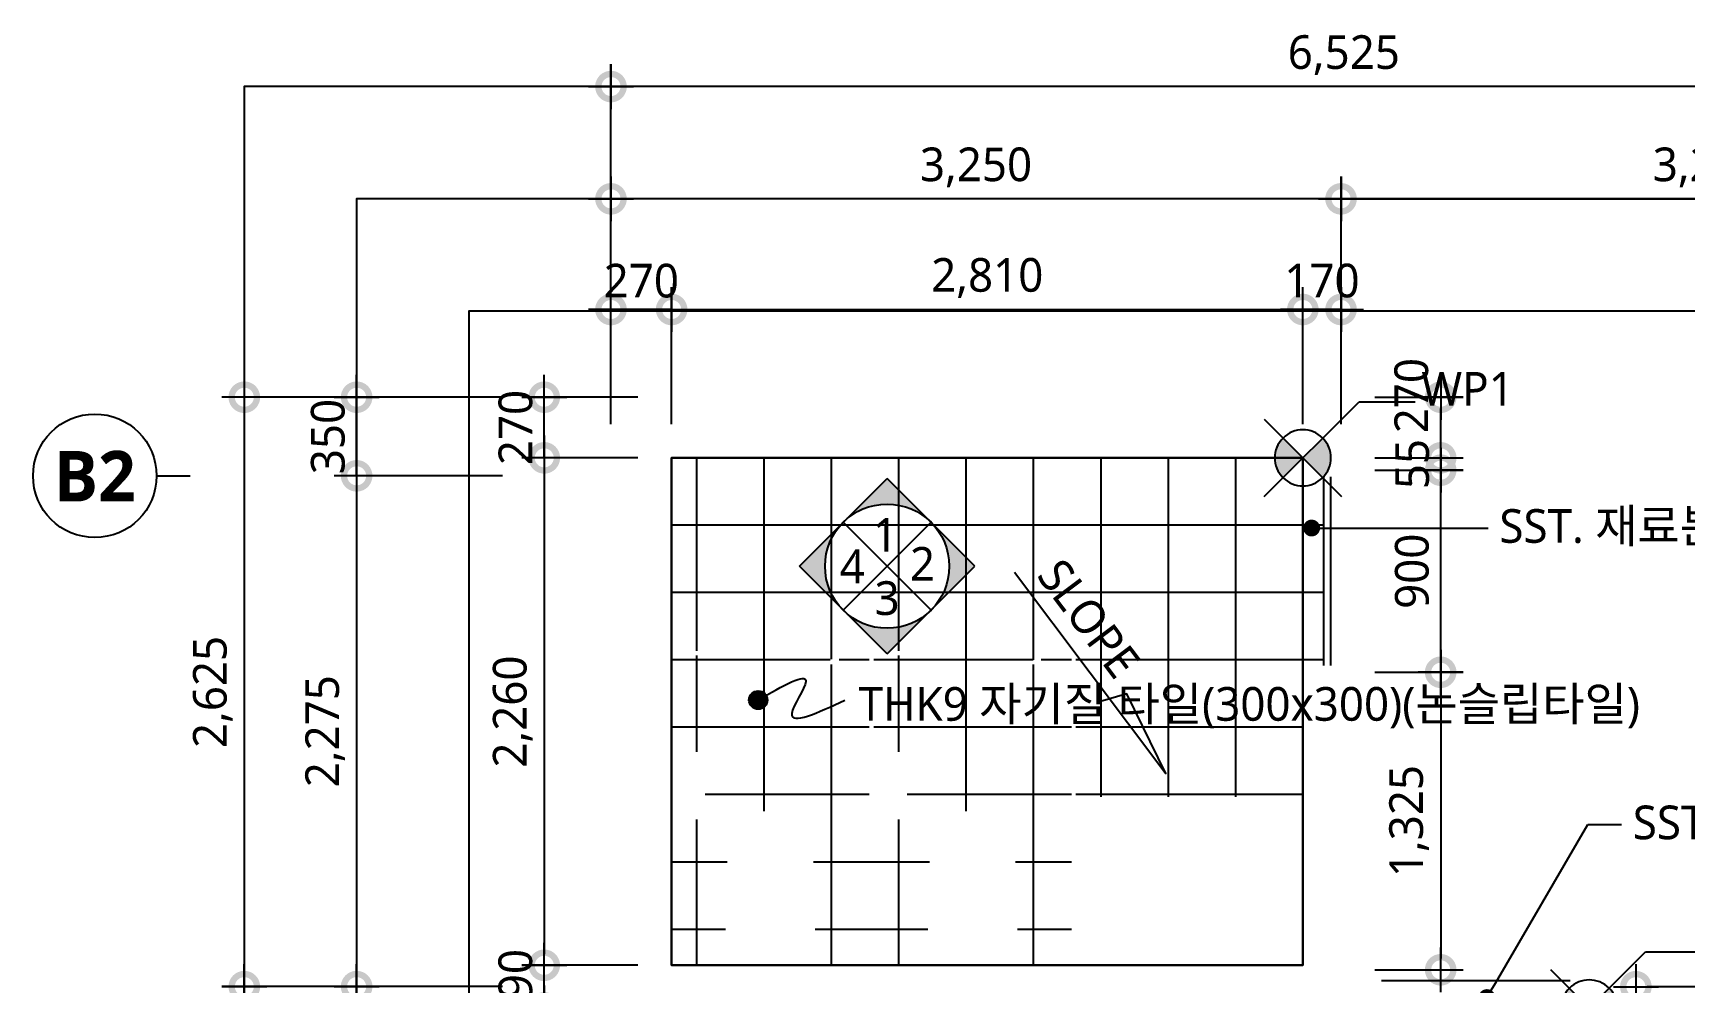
# Model space of a CAD drawing. Header units: millimetres. Extents: x 2213 to 82676, y 1050 to 28650.
# Drawn here: x 46165 to 53519, y 23057 to 27288 of the extents above; entities that cross this region are included whole.
import ezdxf
from ezdxf import colors
from ezdxf.entities.mleader import LeaderData, LeaderLine
from ezdxf.enums import TextEntityAlignment as Align
from ezdxf.math import Vec2, Vec3

# ---------------------------------------------------------------- set-up
doc = ezdxf.new("R2010")
doc.units = ezdxf.units.MM
doc.header["$LTSCALE"] = 200
doc.header["$PDMODE"] = 3
doc.layers.get('Defpoints').update_dxf_attribs({"color": 137})
doc.layers.add('02Waste', color=171, linetype='Continuous', plot=False)
for name, color, linetype in [('5', 5, 'Continuous'), ('DIM', 7, 'Continuous'), ('HAT-BRICK', 8, 'Continuous'), ('HAT-Floor Tile', 8, 'Continuous'), ('SYM', 6, 'Continuous'), ('SYM-BUB', 3, 'Continuous'), ('SYM-LEAD', 6, 'Continuous'), ('SYM-LEVEL', 7, 'Continuous'), ('TEXT', 3, 'Continuous')]:
    doc.layers.add(name, color=color, linetype=linetype)
doc.styles.get("Standard").update_dxf_attribs({"font": 'malgun.ttf'})
doc.styles.add('맑은고딕', font='malgun.ttf')
doc.styles.add('맑은고딕B', font='malgunbd.ttf')
doc.styles.add('스타일1', font='malgun.ttf')
doc.linetypes.add('WIREMESH2', pattern='A,5,-0.25,["X",Standard,S=1,R=0,X=-0.32,Y=-0.5],-0.25', length=5.5)
doc.dimstyles.new('CJA-50', dxfattribs={"dimscale": 50, "dimtxt": 3, "dimasz": 1, "dimexe": 2, "dimexo": 3, "dimgap": 1, "dimtad": 1, "dimdec": 0, "dimzin": 1, "dimdsep": 46, "dimlunit": 6, "dimtxsty": '스타일1', "dimblk": 'GAUN-DOT', "dimcen": -2, "dimdle": 2, "dimclrd": 256, "dimclre": 256, "dimclrt": 3, "dimadec": 0, "dimazin": 0, "dimtfac": 1, "dimtdec": 0, "dimtix": 1, "dimtmove": 2, "dimatfit": 3, "dimldrblk": 'DOTSMALL', "dimfxl": 1, "dimtolj": 1, "dimtzin": 1, "dimarcsym": 0})

# ---------------------------------------------------------------- blocks, each defined once
blk = doc.blocks.new('GAUN-DOT')
at = {"linetype": 'ByBlock'}
for p, q in [((0, -2), (0, 2)), ((2, 0), (-2, 0))]:
    blk.add_line(p, q, dxfattribs=at)
at = {"const_width": 2.25}
blk.add_lwpolyline([(0, 0.28125, 1), (0, -0.28125, 1)], format="xyb", close=True, dxfattribs=at)
blk = doc.blocks.new('*D16')
at = {"layer": 'Defpoints', "color": 0, "transparency": 16777216}
for p in [(48738, 26549.1), (48738, 25620.7), (51988, 25620.7)]:
    blk.add_point(p, dxfattribs=at)
at = {"layer": 'DIM', "lineweight": -2, "transparency": 16777216}
for p, q in [((48738, 25770.7), (48738, 26649.1)), ((51988, 25770.7), (51988, 26649.1)), ((51938, 26549.1), (48788, 26549.1))]:
    blk.add_line(p, q, dxfattribs=at)
at = {"layer": 'DIM', "lineweight": -2, "transparency": 16777216, "xscale": 50, "yscale": 50, "zscale": 50, "rotation": 180}
blk.add_blockref('GAUN-DOT', (48738, 26549.1), dxfattribs=at)
at = {"layer": 'DIM', "lineweight": -2, "transparency": 16777216, "xscale": 50, "yscale": 50, "zscale": 50}
blk.add_blockref('GAUN-DOT', (51988, 26549.1), dxfattribs=at)
at = {"layer": 'DIM', "color": 3, "transparency": 16777216, "insert": (50363, 26689.2), "char_height": 150, "attachment_point": 5, "style": '맑은고딕'}
blk.add_mtext('\\A1;3,250', dxfattribs=at)
blk = doc.blocks.new('_DotSmall')
at = {"layer": 'DIM'}
h = blk.add_hatch(color=256, dxfattribs=at)
edge = h.paths.add_edge_path()
edge.add_arc((0, 0), 0.2, 0, 360)
at = {"layer": 'DIM', "linetype": 'ByBlock'}
blk.add_circle((0, 0), 0.2, dxfattribs=at)
blk = doc.blocks.new('*D17')
at = {"layer": 'Defpoints', "color": 0, "transparency": 16777216}
for p in [(55263, 26549.1), (51988, 25620.7), (55263, 25620.7)]:
    blk.add_point(p, dxfattribs=at)
at = {"layer": 'DIM', "lineweight": -2, "transparency": 16777216}
for p, q in [((51988, 25770.7), (51988, 26649.1)), ((55263, 25770.7), (55263, 26649.1)), ((52038, 26549.1), (55213, 26549.1))]:
    blk.add_line(p, q, dxfattribs=at)
at = {"layer": 'DIM', "lineweight": -2, "transparency": 16777216, "xscale": 50, "yscale": 50, "zscale": 50, "rotation": 180}
blk.add_blockref('GAUN-DOT', (51988, 26549.1), dxfattribs=at)
at = {"layer": 'DIM', "lineweight": -2, "transparency": 16777216, "xscale": 50, "yscale": 50, "zscale": 50}
blk.add_blockref('GAUN-DOT', (55263, 26549.1), dxfattribs=at)
at = {"layer": 'DIM', "color": 3, "transparency": 16777216, "insert": (53625.5, 26689.2), "char_height": 150, "attachment_point": 5, "style": '맑은고딕'}
blk.add_mtext('\\A1;3,275', dxfattribs=at)
blk = doc.blocks.new('*D18')
at = {"layer": 'Defpoints', "color": 0, "transparency": 16777216}
for p in [(48405.7, 25665.6), (47105.7, 23040.6), (48405.7, 23040.6)]:
    blk.add_point(p, dxfattribs=at)
at = {"layer": 'DIM', "lineweight": -2, "transparency": 16777216}
for p, q in [((48255.7, 25665.6), (47005.7, 25665.6)), ((47105.7, 25615.6), (47105.7, 23090.6)), ((48255.7, 23040.6), (47005.7, 23040.6))]:
    blk.add_line(p, q, dxfattribs=at)
at = {"layer": 'DIM', "lineweight": -2, "transparency": 16777216, "xscale": 50, "yscale": 50, "zscale": 50}
for p, rotation in [((47105.7, 25665.6), 90), ((47105.7, 23040.6), 270)]:
    blk.add_blockref('GAUN-DOT', p, dxfattribs=dict(at, rotation=rotation))
at = {"layer": 'DIM', "color": 3, "transparency": 16777216, "insert": (46965.7, 24353.1), "char_height": 150, "attachment_point": 5, "rotation": 90, "style": '맑은고딕'}
blk.add_mtext('\\A1;2,625', dxfattribs=at)
blk = doc.blocks.new('*D19')
at = {"layer": 'Defpoints', "color": 0, "transparency": 16777216}
for p in [(48405.7, 25315.6), (47605.7, 23040.6), (48405.7, 23040.6)]:
    blk.add_point(p, dxfattribs=at)
at = {"layer": 'DIM', "lineweight": -2, "transparency": 16777216}
for p, q in [((48255.7, 25315.6), (47505.7, 25315.6)), ((47605.7, 25265.6), (47605.7, 23090.6)), ((48255.7, 23040.6), (47505.7, 23040.6))]:
    blk.add_line(p, q, dxfattribs=at)
at = {"layer": 'DIM', "lineweight": -2, "transparency": 16777216, "xscale": 50, "yscale": 50, "zscale": 50}
for p, rotation in [((47605.7, 25315.6), 90), ((47605.7, 23040.6), 270)]:
    blk.add_blockref('GAUN-DOT', p, dxfattribs=dict(at, rotation=rotation))
at = {"layer": 'DIM', "color": 3, "transparency": 16777216, "insert": (47465.7, 24178.1), "char_height": 150, "attachment_point": 5, "rotation": 90, "style": '맑은고딕'}
blk.add_mtext('\\A1;2,275', dxfattribs=at)
blk = doc.blocks.new('NEW_BUB')
at = {"layer": 'SYM-BUB', "color": 6}
blk.add_line((0, 3), (0, 0), dxfattribs=at)
blk.add_circle((0, 8.5), 5.5, dxfattribs=at)
at = {"layer": 'SYM-BUB', "color": 3, "style": '맑은고딕B'}
blk.add_attdef('X', text='', height=4.5, dxfattribs=at).set_placement((0, 8.5), align=Align.MIDDLE)
blk = doc.blocks.new('*D20')
at = {"layer": 'Defpoints', "color": 0, "transparency": 16777216}
for p in [(47605.7, 25665.6), (48405.7, 25665.6), (48405.7, 25315.6)]:
    blk.add_point(p, dxfattribs=at)
at = {"layer": 'DIM', "lineweight": -2, "transparency": 16777216}
for p, q in [((47605.7, 25715.6), (47605.7, 25765.6)), ((48255.7, 25665.6), (47505.7, 25665.6)), ((47605.7, 25315.6), (47605.7, 25665.6)), ((48255.7, 25315.6), (47505.7, 25315.6)), ((47605.7, 25265.6), (47605.7, 25215.6))]:
    blk.add_line(p, q, dxfattribs=at)
at = {"layer": 'DIM', "lineweight": -2, "transparency": 16777216, "xscale": 50, "yscale": 50, "zscale": 50}
for p, rotation in [((47605.7, 25665.6), 270), ((47605.7, 25315.6), 90)]:
    blk.add_blockref('GAUN-DOT', p, dxfattribs=dict(at, rotation=rotation))
at = {"layer": 'DIM', "color": 3, "transparency": 16777216, "insert": (47478.2, 25490.6), "char_height": 150, "attachment_point": 5, "rotation": 90, "style": '맑은고딕'}
blk.add_mtext('\\A1;350', dxfattribs=at)
blk = doc.blocks.new('*D23')
at = {"layer": 'Defpoints', "color": 0, "transparency": 16777216}
for p in [(51818, 26056.3), (49008, 25395.6), (51818, 25395.6)]:
    blk.add_point(p, dxfattribs=at)
at = {"layer": 'DIM', "lineweight": -2, "transparency": 16777216}
for p, q in [((49008, 25545.6), (49008, 26156.3)), ((51818, 25545.6), (51818, 26156.3)), ((49058, 26056.3), (51768, 26056.3))]:
    blk.add_line(p, q, dxfattribs=at)
at = {"layer": 'DIM', "lineweight": -2, "transparency": 16777216, "xscale": 50, "yscale": 50, "zscale": 50, "rotation": 180}
blk.add_blockref('GAUN-DOT', (49008, 26056.3), dxfattribs=at)
at = {"layer": 'DIM', "lineweight": -2, "transparency": 16777216, "xscale": 50, "yscale": 50, "zscale": 50}
blk.add_blockref('GAUN-DOT', (51818, 26056.3), dxfattribs=at)
at = {"layer": 'DIM', "color": 3, "transparency": 16777216, "insert": (50413, 26196.8), "char_height": 150, "attachment_point": 5, "style": '맑은고딕'}
blk.add_mtext('\\A1;2,810', dxfattribs=at)
blk = doc.blocks.new('*D24')
at = {"layer": 'Defpoints', "color": 0, "transparency": 16777216}
for p in [(49008, 25395.6), (48440.9, 23135.6), (49008, 23135.6)]:
    blk.add_point(p, dxfattribs=at)
at = {"layer": 'DIM', "lineweight": -2, "transparency": 16777216}
for p, q in [((48858, 25395.6), (48340.9, 25395.6)), ((48440.9, 25345.6), (48440.9, 23185.6)), ((48858, 23135.6), (48340.9, 23135.6))]:
    blk.add_line(p, q, dxfattribs=at)
at = {"layer": 'DIM', "lineweight": -2, "transparency": 16777216, "xscale": 50, "yscale": 50, "zscale": 50}
for p, rotation in [((48440.9, 25395.6), 90), ((48440.9, 23135.6), 270)]:
    blk.add_blockref('GAUN-DOT', p, dxfattribs=dict(at, rotation=rotation))
at = {"layer": 'DIM', "color": 3, "transparency": 16777216, "insert": (48300.8, 24265.6), "char_height": 150, "attachment_point": 5, "rotation": 90, "style": '맑은고딕'}
blk.add_mtext('\\A1;2,260', dxfattribs=at)
blk = doc.blocks.new('*D25')
at = {"layer": 'Defpoints', "color": 0, "transparency": 16777216}
for p in [(51988, 25395.6), (51988, 25340.6), (52431.6, 25340.6)]:
    blk.add_point(p, dxfattribs=at)
at = {"layer": 'DIM', "lineweight": -2, "transparency": 16777216}
for p, q in [((52431.6, 25445.6), (52431.6, 25495.6)), ((52138, 25395.6), (52531.6, 25395.6)), ((52431.6, 25395.6), (52431.6, 25340.6)), ((52138, 25340.6), (52531.6, 25340.6)), ((52431.6, 25290.6), (52431.6, 25240.6))]:
    blk.add_line(p, q, dxfattribs=at)
at = {"layer": 'DIM', "lineweight": -2, "transparency": 16777216, "xscale": 50, "yscale": 50, "zscale": 50}
for p, rotation in [((52431.6, 25395.6), 270), ((52431.6, 25340.6), 90)]:
    blk.add_blockref('GAUN-DOT', p, dxfattribs=dict(at, rotation=rotation))
at = {"layer": 'DIM', "color": 3, "transparency": 16777216, "insert": (52305.3, 25368.1), "char_height": 150, "attachment_point": 5, "rotation": 90, "style": '맑은고딕'}
blk.add_mtext('\\A1;55', dxfattribs=at)
blk = doc.blocks.new('*D26')
at = {"layer": 'Defpoints', "color": 0, "transparency": 16777216}
for p in [(51988, 25340.6), (52431.6, 25340.6), (51988, 24440.6)]:
    blk.add_point(p, dxfattribs=at)
at = {"layer": 'DIM', "lineweight": -2, "transparency": 16777216}
for p, q in [((52138, 25340.6), (52531.6, 25340.6)), ((52431.6, 24490.6), (52431.6, 25290.6)), ((52138, 24440.6), (52531.6, 24440.6))]:
    blk.add_line(p, q, dxfattribs=at)
at = {"layer": 'DIM', "lineweight": -2, "transparency": 16777216, "xscale": 50, "yscale": 50, "zscale": 50}
for p, rotation in [((52431.6, 25340.6), 90), ((52431.6, 24440.6), 270)]:
    blk.add_blockref('GAUN-DOT', p, dxfattribs=dict(at, rotation=rotation))
at = {"layer": 'DIM', "color": 3, "transparency": 16777216, "insert": (52304.1, 24890.6), "char_height": 150, "attachment_point": 5, "rotation": 90, "style": '맑은고딕'}
blk.add_mtext('\\A1;900', dxfattribs=at)
blk = doc.blocks.new('*D27')
at = {"layer": 'Defpoints', "color": 0, "transparency": 16777216}
for p in [(51988, 24440.6), (51988, 23115.6), (52431.6, 23115.6)]:
    blk.add_point(p, dxfattribs=at)
at = {"layer": 'DIM', "lineweight": -2, "transparency": 16777216}
for p, q in [((52138, 24440.6), (52531.6, 24440.6)), ((52431.6, 24390.6), (52431.6, 23165.6)), ((52138, 23115.6), (52531.6, 23115.6))]:
    blk.add_line(p, q, dxfattribs=at)
at = {"layer": 'DIM', "lineweight": -2, "transparency": 16777216, "xscale": 50, "yscale": 50, "zscale": 50}
for p, rotation in [((52431.6, 24440.6), 90), ((52431.6, 23115.6), 270)]:
    blk.add_blockref('GAUN-DOT', p, dxfattribs=dict(at, rotation=rotation))
at = {"layer": 'DIM', "color": 3, "transparency": 16777216, "insert": (52291.1, 23778.1), "char_height": 150, "attachment_point": 5, "rotation": 90, "style": '맑은고딕'}
blk.add_mtext('\\A1;1,325', dxfattribs=at)
blk = doc.blocks.new('SLOPE21')
at = {"layer": 'SYM-LEVEL', "color": 6}
blk.add_lwpolyline([(-22.43, 0), (0, 0), (-7.75, 1.5), (-8.7, -1)], dxfattribs=at)
at = {"layer": 'SYM-LEVEL', "color": 3, "style": '스타일1'}
blk.add_attdef('SLOPE:1/100', text='', height=3, dxfattribs=at).set_placement((-9.25, 1.33), align=Align.RIGHT)
blk = doc.blocks.new('_DOT')
at = {"color": 0, "linetype": 'ByBlock'}
blk.add_line((-0.5, 0), (-1, 0), dxfattribs=at)
at = {"color": 0, "linetype": 'ByBlock', "const_width": 0.5}
blk.add_lwpolyline([(-0.25, 0, 1), (0.25, 0, 1)], format="xyb", close=True, dxfattribs=at)
blk = doc.blocks.new('지시선')
at = {"layer": 'SYM-LEAD'}
h = blk.add_hatch(color=6, dxfattribs=at)
edge = h.paths.add_edge_path()
edge.add_arc((0, 0), 24.6, 0, 360)
at = {"layer": 'SYM-LEAD', "color": 6}
blk.add_circle((0, 0), 24.6, dxfattribs=at)
blk.add_spline([(0, 0), (127.5, 49.3), (89.8, -35.9), (231.6, 0)], degree=3, dxfattribs=at)
blk = doc.blocks.new('*D28')
at = {"layer": 'Defpoints', "color": 0, "transparency": 16777216}
for p in [(48440.9, 25665.6), (49008, 25665.6), (49008, 25395.6)]:
    blk.add_point(p, dxfattribs=at)
at = {"layer": 'DIM', "lineweight": -2, "transparency": 16777216}
for p, q in [((48440.9, 25715.6), (48440.9, 25765.6)), ((48858, 25665.6), (48340.9, 25665.6)), ((48440.9, 25395.6), (48440.9, 25665.6)), ((48858, 25395.6), (48340.9, 25395.6)), ((48440.9, 25345.6), (48440.9, 25295.6))]:
    blk.add_line(p, q, dxfattribs=at)
at = {"layer": 'DIM', "lineweight": -2, "transparency": 16777216, "xscale": 50, "yscale": 50, "zscale": 50}
for p, rotation in [((48440.9, 25665.6), 270), ((48440.9, 25395.6), 90)]:
    blk.add_blockref('GAUN-DOT', p, dxfattribs=dict(at, rotation=rotation))
at = {"layer": 'DIM', "color": 3, "transparency": 16777216, "insert": (48313.4, 25530.6), "char_height": 150, "attachment_point": 5, "rotation": 90, "style": '맑은고딕'}
blk.add_mtext('\\A1;270', dxfattribs=at)
blk = doc.blocks.new('*D29')
at = {"layer": 'Defpoints', "color": 0, "transparency": 16777216}
for p in [(48738, 26056.3), (48738, 25395.6), (49008, 25395.6)]:
    blk.add_point(p, dxfattribs=at)
at = {"layer": 'DIM', "lineweight": -2, "transparency": 16777216}
for p, q in [((48738, 25545.6), (48738, 26156.3)), ((49008, 25545.6), (49008, 26156.3)), ((48688, 26056.3), (48638, 26056.3)), ((49008, 26056.3), (48738, 26056.3)), ((49058, 26056.3), (49108, 26056.3))]:
    blk.add_line(p, q, dxfattribs=at)
at = {"layer": 'DIM', "lineweight": -2, "transparency": 16777216, "xscale": 50, "yscale": 50, "zscale": 50}
blk.add_blockref('GAUN-DOT', (48738, 26056.3), dxfattribs=at)
at = {"layer": 'DIM', "lineweight": -2, "transparency": 16777216, "xscale": 50, "yscale": 50, "zscale": 50, "rotation": 180}
blk.add_blockref('GAUN-DOT', (49008, 26056.3), dxfattribs=at)
at = {"layer": 'DIM', "color": 3, "transparency": 16777216, "insert": (48873, 26183.8), "char_height": 150, "attachment_point": 5, "style": '맑은고딕'}
blk.add_mtext('\\A1;270', dxfattribs=at)
blk = doc.blocks.new('*D50')
at = {"layer": 'Defpoints', "color": 0, "transparency": 16777216}
for p in [(51988, 25665.6), (52431.6, 25665.6), (51988, 25395.6)]:
    blk.add_point(p, dxfattribs=at)
at = {"layer": 'DIM', "lineweight": -2, "transparency": 16777216}
for p, q in [((52138, 25665.6), (52531.6, 25665.6)), ((52431.6, 25445.6), (52431.6, 25615.6)), ((52138, 25395.6), (52531.6, 25395.6))]:
    blk.add_line(p, q, dxfattribs=at)
at = {"layer": 'DIM', "lineweight": -2, "transparency": 16777216, "xscale": 50, "yscale": 50, "zscale": 50}
for p, rotation in [((52431.6, 25665.6), 90), ((52431.6, 25395.6), 270)]:
    blk.add_blockref('GAUN-DOT', p, dxfattribs=dict(at, rotation=rotation))
at = {"layer": 'DIM', "color": 3, "transparency": 16777216, "insert": (52301.6, 25672.7), "char_height": 150, "attachment_point": 5, "rotation": 90, "style": '맑은고딕'}
blk.add_mtext('\\A1;270', dxfattribs=at)
blk = doc.blocks.new('*D54')
at = {"layer": 'Defpoints', "color": 0, "transparency": 16777216}
for p in [(51818, 26056.3), (51818, 25395.6), (51988, 25395.6)]:
    blk.add_point(p, dxfattribs=at)
at = {"layer": 'DIM', "lineweight": -2, "transparency": 16777216}
for p, q in [((51818, 25545.6), (51818, 26156.3)), ((51988, 25545.6), (51988, 26156.3)), ((51768, 26056.3), (51718, 26056.3)), ((51988, 26056.3), (51818, 26056.3)), ((52038, 26056.3), (52088, 26056.3))]:
    blk.add_line(p, q, dxfattribs=at)
at = {"layer": 'DIM', "lineweight": -2, "transparency": 16777216, "xscale": 50, "yscale": 50, "zscale": 50}
blk.add_blockref('GAUN-DOT', (51818, 26056.3), dxfattribs=at)
at = {"layer": 'DIM', "lineweight": -2, "transparency": 16777216, "xscale": 50, "yscale": 50, "zscale": 50, "rotation": 180}
blk.add_blockref('GAUN-DOT', (51988, 26056.3), dxfattribs=at)
at = {"layer": 'DIM', "color": 3, "transparency": 16777216, "insert": (51903, 26184.2), "char_height": 150, "attachment_point": 5, "style": '맑은고딕'}
blk.add_mtext('\\A1;170', dxfattribs=at)
blk = doc.blocks.new('*D116')
at = {"layer": 'Defpoints', "color": 0, "transparency": 16777216}
for p in [(48738, 27049.1), (55263, 25933), (48738, 25620.7)]:
    blk.add_point(p, dxfattribs=at)
at = {"layer": 'DIM', "lineweight": -2, "transparency": 16777216}
for p, q in [((48738, 25770.7), (48738, 27149.1)), ((55263, 26083), (55263, 27149.1)), ((55213, 27049.1), (48788, 27049.1))]:
    blk.add_line(p, q, dxfattribs=at)
at = {"layer": 'DIM', "lineweight": -2, "transparency": 16777216, "xscale": 50, "yscale": 50, "zscale": 50, "rotation": 180}
blk.add_blockref('GAUN-DOT', (48738, 27049.1), dxfattribs=at)
at = {"layer": 'DIM', "lineweight": -2, "transparency": 16777216, "xscale": 50, "yscale": 50, "zscale": 50}
blk.add_blockref('GAUN-DOT', (55263, 27049.1), dxfattribs=at)
at = {"layer": 'DIM', "color": 3, "transparency": 16777216, "insert": (52000.5, 27189.2), "char_height": 150, "attachment_point": 5, "style": '맑은고딕'}
blk.add_mtext('\\A1;6,525', dxfattribs=at)
blk = doc.blocks.new('*D119')
at = {"layer": 'Defpoints', "color": 0, "transparency": 16777216}
for p in [(48405.7, 23040.6), (47105.7, 19365.6), (48405.7, 19365.6)]:
    blk.add_point(p, dxfattribs=at)
at = {"layer": 'DIM', "lineweight": -2, "transparency": 16777216}
for p, q in [((48255.7, 23040.6), (47005.7, 23040.6)), ((47105.7, 22990.6), (47105.7, 19415.6)), ((48255.7, 19365.6), (47005.7, 19365.6))]:
    blk.add_line(p, q, dxfattribs=at)
at = {"layer": 'DIM', "lineweight": -2, "transparency": 16777216, "xscale": 50, "yscale": 50, "zscale": 50}
for p, rotation in [((47105.7, 23040.6), 90), ((47105.7, 19365.6), 270)]:
    blk.add_blockref('GAUN-DOT', p, dxfattribs=dict(at, rotation=rotation))
at = {"layer": 'DIM', "color": 3, "transparency": 16777216, "insert": (46965.7, 21203.1), "char_height": 150, "attachment_point": 5, "rotation": 90, "style": '맑은고딕'}
blk.add_mtext('\\A1;3,675', dxfattribs=at)
blk = doc.blocks.new('*D120')
at = {"layer": 'Defpoints', "color": 0, "transparency": 16777216}
for p in [(47605.7, 23040.6), (48405.7, 23040.6), (48405.7, 19728.1)]:
    blk.add_point(p, dxfattribs=at)
at = {"layer": 'DIM', "lineweight": -2, "transparency": 16777216}
for p, q in [((48255.7, 23040.6), (47505.7, 23040.6)), ((47605.7, 19778.1), (47605.7, 22990.6)), ((48255.7, 19728.1), (47505.7, 19728.1))]:
    blk.add_line(p, q, dxfattribs=at)
at = {"layer": 'DIM', "lineweight": -2, "transparency": 16777216, "xscale": 50, "yscale": 50, "zscale": 50}
for p, rotation in [((47605.7, 23040.6), 90), ((47605.7, 19728.1), 270)]:
    blk.add_blockref('GAUN-DOT', p, dxfattribs=dict(at, rotation=rotation))
at = {"layer": 'DIM', "color": 3, "transparency": 16777216, "insert": (47465.3, 21384.4), "char_height": 150, "attachment_point": 5, "rotation": 90, "style": '맑은고딕'}
blk.add_mtext('\\A1;3,312', dxfattribs=at)
blk = doc.blocks.new('*D129')
at = {"layer": 'Defpoints', "color": 0, "transparency": 16777216}
for p in [(53300.5, 23235.4), (55575.5, 23235.4), (53300.5, 23040.3)]:
    blk.add_point(p, dxfattribs=at)
at = {"layer": 'DIM', "lineweight": -2, "transparency": 16777216}
for p, q in [((53300.5, 23085.4), (53300.5, 22940.3)), ((55525.5, 23040.3), (53350.5, 23040.3)), ((55575.5, 23085.4), (55575.5, 22940.3))]:
    blk.add_line(p, q, dxfattribs=at)
at = {"layer": 'DIM', "lineweight": -2, "transparency": 16777216, "xscale": 50, "yscale": 50, "zscale": 50, "rotation": 180}
blk.add_blockref('GAUN-DOT', (53300.5, 23040.3), dxfattribs=at)
at = {"layer": 'DIM', "lineweight": -2, "transparency": 16777216, "xscale": 50, "yscale": 50, "zscale": 50}
blk.add_blockref('GAUN-DOT', (55575.5, 23040.3), dxfattribs=at)
at = {"layer": 'DIM', "color": 3, "transparency": 16777216, "insert": (54438, 23180.4), "char_height": 150, "attachment_point": 5, "style": '맑은고딕'}
blk.add_mtext('\\A1;2,275', dxfattribs=at)
blk = doc.blocks.new('*D113')
at = {"layer": 'Defpoints', "color": 0, "transparency": 16777216}
for p in [(48440.9, 23135.6), (49008, 23135.6), (49008, 22945.6)]:
    blk.add_point(p, dxfattribs=at)
at = {"layer": 'DIM', "lineweight": -2, "transparency": 16777216}
for p, q in [((48440.9, 23185.6), (48440.9, 23235.6)), ((48858, 23135.6), (48340.9, 23135.6)), ((48440.9, 22945.6), (48440.9, 23135.6)), ((48858, 22945.6), (48340.9, 22945.6)), ((48440.9, 22895.6), (48440.9, 22845.6))]:
    blk.add_line(p, q, dxfattribs=at)
at = {"layer": 'DIM', "lineweight": -2, "transparency": 16777216, "xscale": 50, "yscale": 50, "zscale": 50}
for p, rotation in [((48440.9, 23135.6), 270), ((48440.9, 22945.6), 90)]:
    blk.add_blockref('GAUN-DOT', p, dxfattribs=dict(at, rotation=rotation))
at = {"layer": 'DIM', "color": 3, "transparency": 16777216, "insert": (48313, 23040.6), "char_height": 150, "attachment_point": 5, "rotation": 90, "style": '맑은고딕'}
blk.add_mtext('\\A1;190', dxfattribs=at)
blk = doc.blocks.new('int')
at = {"layer": 'SYM'}
for points in [[(3.91, 3.91), (0, 7.81), (-3.91, 3.91, -0.414214)], [(-3.91, -3.91, -0.198912), (-5.53, 0, -0.198912), (-3.91, 3.91), (-7.81, 0)], [(3.91, -3.91), (7.81, 0), (3.91, 3.91, -0.198912), (5.53, 0, -0.198912)], [(3.91, -3.91, -0.414214), (-3.91, -3.91), (0, -7.81)]]:
    blk.add_hatch(color=6, dxfattribs=at).paths.add_polyline_path(points)
at = {"layer": 'SYM', "color": 6}
for p, q in [((-7.81, 0), (0, 7.81)), ((7.81, 0), (0, 7.81)), ((-3.91, 3.91), (3.91, -3.91)), ((-3.91, -3.91), (3.91, 3.91)), ((0, -7.81), (-7.81, 0)), ((0, -7.81), (7.81, 0))]:
    blk.add_line(p, q, dxfattribs=at)
blk.add_circle((0, 0), 5.53, dxfattribs=at)
at = {"layer": 'SYM', "color": 3, "style": '스타일1'}
for tag, p in [('1', (-0.17, 2.78)), ('4', (-3.1, -0.01)), ('2', (3.15, 0.23)), ('3', (0, -2.84))]:
    blk.add_attdef(tag, text='', height=3, dxfattribs=at).set_placement(p, align=Align.MIDDLE)
blk = doc.blocks.new('WP21')
at = {"layer": 'SYM'}
h = blk.add_hatch(color=6, dxfattribs=at)
edge = h.paths.add_edge_path()
edge.add_ellipse((0, 0), major_axis=(0, 2.5), ratio=1, start_angle=405, end_angle=495)
edge.add_line((-1.77, -1.77), (0, 0))
edge.add_line((0, 0), (-1.77, 1.77))
edge = h.paths.add_edge_path()
edge.add_ellipse((0, 0), major_axis=(0, 2.5), ratio=1, start_angle=225, end_angle=315)
edge.add_line((1.77, 1.77), (0, 0))
edge.add_line((0, 0), (1.77, -1.77))
at = {"layer": 'SYM', "color": 6}
for p, q in [((-3.44, -3.44), (5, 5)), ((5, 5), (10, 5)), ((-3.44, 3.44), (3.44, -3.44))]:
    blk.add_line(p, q, dxfattribs=at)
blk.add_ellipse((0, 0), major_axis=(0, 2.5), ratio=1, start_param=5.497787, end_param=11.780972, dxfattribs=at)
at = {"layer": 'SYM', "color": 3, "linetype": 'WIREMESH2', "style": '스타일1'}
blk.add_attdef('WP', text='', height=3, dxfattribs=at).set_placement((10.55, 5), align=Align.MIDDLE_LEFT)

msp = doc.modelspace()

# ---------------------------------------------------------------- linework, layer by layer
at = {"layer": '02Waste'}
for points in [[(47105.7, 18063.9), (57591.2, 18063.9), (57591.2, 27049.1), (47105.7, 27049.1)], [(47605.7, 18563.9), (57091.2, 18563.9), (57091.2, 26549.1), (47605.7, 26549.1)], [(48105.7, 19063.9), (56591.2, 19063.9), (56591.2, 26049.1), (48105.7, 26049.1)]]:
    msp.add_lwpolyline(points, close=True, dxfattribs=at)
at = {"layer": '5'}
for p, q in [((51910.5, 25310.6), (51910.5, 24470.6)), ((51940.5, 25310.6), (51940.5, 24470.6)), ((52168, 23068.1), (53008, 23068.1))]:
    msp.add_line(p, q, dxfattribs=at)
at = {"layer": 'HAT-BRICK'}
for points in [[(49008, 25395.6), (51818, 25395.6), (51818, 23135.6), (49008, 23135.6)], [(51818, 25395.6), (49008, 25395.6), (49008, 23135.6), (51818, 23135.6)]]:
    msp.add_lwpolyline(points, close=True, dxfattribs=at)
at = {"layer": 'HAT-Floor Tile'}
for p, q in [((49118, 25395.6), (49118, 24535.6)), ((49418, 25395.6), (49418, 24325.1)), ((49718, 25395.6), (49718, 24498.3)), ((50018, 25395.6), (50018, 24535.6)), ((50318, 25395.6), (50318, 23822.2)), ((50618, 25395.6), (50618, 24495.6)), ((50918, 25395.6), (50918, 23885.6)), ((51218, 25395.6), (51218, 23885.6)), ((51518, 25395.6), (51518, 23885.6)), ((51910.5, 25095.6), (49008, 25095.6)), ((51910.5, 24795.6), (49008, 24795.6)), ((49713.3, 24495.6), (49008, 24495.6)), ((49118, 24515.6), (49118, 24085.6)), ((49888, 24495.6), (49753.3, 24495.6)), ((50618, 24495.6), (49908, 24495.6)), ((50018, 24515.6), (50018, 24085.6)), ((50788, 24495.6), (50653.3, 24495.6)), ((51910.5, 24495.6), (50808, 24495.6)), ((49718, 24475.2), (49718, 23135.6)), ((50618, 24475.2), (50618, 23135.6)), ((49418, 24302), (49418, 23822.2)), ((49888, 24195.6), (49008, 24195.6)), ((50788, 24195.6), (49908, 24195.6)), ((51818, 24195.6), (50808, 24195.6)), ((49888, 23895.6), (49157, 23895.6)), ((50788, 23895.6), (50057, 23895.6)), ((51818, 23895.6), (50808, 23895.6)), ((49118, 23785.6), (49118, 23135.6)), ((50018, 23785.6), (50018, 23135.6)), ((49255.8, 23595.6), (49008, 23595.6)), ((50155.8, 23595.6), (49639.5, 23595.6)), ((50788, 23595.6), (50539.5, 23595.6)), ((49247.9, 23295.6), (49008, 23295.6)), ((50147.9, 23295.6), (49647.3, 23295.6)), ((50788, 23295.6), (50547.3, 23295.6))]:
    msp.add_line(p, q, dxfattribs=at)

# ---------------------------------------------------------------- block references
at = {"layer": 'SYM', "linetype": 'WIREMESH2'}
ref = msp.add_blockref('WP21', (51818, 25395.6), dxfattribs=dict(at, xscale=50.00000000000001, yscale=50.00000000000001, zscale=50.00000000000001))
ref.add_attrib('WP', 'WP1', dxfattribs={"color": 3, "linetype": 'WIREMESH2', "height": 150, "style": '스타일1'}).set_placement((52345.5, 25583.2), align=Align.BOTTOM_LEFT)
at = {"layer": 'SYM', "linetype": 'Continuous', "xscale": 50.00000000000001, "yscale": 50.00000000000001, "zscale": 50.00000000000001}
msp.add_blockref('int', (49967.3, 24913.1), dxfattribs=at).add_auto_attribs({'4': '4', '3': '3', '2': '2', '1': '1'})
at = {"layer": 'SYM', "xscale": 50.00000000000001, "yscale": 50.00000000000001, "zscale": 50.00000000000001, "rotation": 306.9236686839847}
msp.add_blockref('SLOPE21', (51207.9, 23989.8), dxfattribs=at).add_auto_attribs({'SLOPE:1/100': 'SLOPE'})
at = {"layer": 'SYM', "linetype": 'WIREMESH2'}
ref = msp.add_blockref('WP21', (53093, 22945.6), dxfattribs=dict(at, xscale=50.00000000000001, yscale=50.00000000000001, zscale=50.00000000000001))
ref.add_attrib('WP', 'WP1', dxfattribs={"color": 3, "linetype": 'WIREMESH2', "height": 150, "style": '스타일1'}).set_placement((53620.5, 23133.2), align=Align.BOTTOM_LEFT)
at = {"layer": 'SYM-BUB'}
ref = msp.add_blockref('NEW_BUB', (46865.1, 25315.6), dxfattribs=dict(at, xscale=50.00000000000007, yscale=50.00000000000007, zscale=50.00000000000007, rotation=90))
ref.add_attrib('X', 'B2', dxfattribs={"color": 3, "height": 225, "style": '맑은고딕B'}).set_placement((46440.1, 25315.6), align=Align.MIDDLE)
at = {"layer": 'SYM-LEAD', "xscale": 1.666666666686069, "yscale": 1.666666666686069, "zscale": 1.666666666686069}
msp.add_blockref('지시선', (49393.3, 24316.9), dxfattribs=at)

# ---------------------------------------------------------------- texts
at = {"layer": 'TEXT', "color": 3, "style": '스타일1'}
msp.add_text('THK9 자기질 타일(300x300)(논슬립타일)', height=150, dxfattribs=at).set_placement((49840.5, 24224.7))

# ---------------------------------------------------------------- dimensions: what is measured, and where the dimension line sits
at = {"layer": 'DIM'}
for base, p1, p2, picture, middle in [((48738, 27049.1), (55263, 25933), (48738, 25620.7), '*D116', (52000.5, 27189.2)), ((48738, 26549.1), (51988, 25620.7), (48738, 25620.7), '*D16', (50363, 26689.2)), ((51818, 26056.3), (49008, 25395.6), (51818, 25395.6), '*D23', (50413, 26196.8)), ((53300.5, 23040.3), (55575.5, 23235.4), (53300.5, 23235.4), '*D129', (54438, 23180.4))]:
    dim = msp.add_linear_dim(base=base, p1=p1, p2=p2, dimstyle='CJA-50', override={"dimtxsty": '맑은고딕'}, dxfattribs=at)
    dim.commit()
    dim.dimension.update_dxf_attribs({"geometry": picture, "text_midpoint": middle})
for base, p1, p2, angle, picture, middle in [((55263, 26549.1), (51988, 25620.7), (55263, 25620.7), 180, '*D17', (53625.5, 26689.2)), ((48738, 26056.3), (49008, 25395.6), (48738, 25395.6), 180, '*D29', (48873, 26183.8)), ((51818, 26056.3), (51988, 25395.6), (51818, 25395.6), 180, '*D54', (51903, 26184.2)), ((47105.7, 23040.6), (48405.7, 25665.6), (48405.7, 23040.6), 90, '*D18', (46965.7, 24353.1)), ((47605.7, 25665.6), (48405.7, 25315.6), (48405.7, 25665.6), 270, '*D20', (47478.2, 25490.6)), ((48440.9, 25665.6), (49008, 25395.6), (49008, 25665.6), 270, '*D28', (48313.4, 25530.6)), ((48440.9, 23135.6), (49008, 25395.6), (49008, 23135.6), 90, '*D24', (48300.8, 24265.6)), ((52431.6, 25340.6), (51988, 25395.6), (51988, 25340.6), 90, '*D25', (52305.3, 25368.1)), ((47605.7, 23040.6), (48405.7, 25315.6), (48405.7, 23040.6), 90, '*D19', (47465.7, 24178.1)), ((52431.6, 25340.6), (51988, 24440.6), (51988, 25340.6), 270, '*D26', (52304.1, 24890.6)), ((52431.6, 23115.6), (51988, 24440.6), (51988, 23115.6), 90, '*D27', (52291.1, 23778.1)), ((48440.9, 23135.6), (49008, 22945.6), (49008, 23135.6), 270, '*D113', (48313, 23040.6)), ((47105.7, 19365.6), (48405.7, 23040.6), (48405.7, 19365.6), 90, '*D119', (46965.7, 21203.1)), ((47605.743542, 23040.6324269), (48405.743542, 19728.1324278), (48405.743542, 23040.6324269), 270, '*D120', (47465.2544115, 21384.3824274))]:
    dim = msp.add_linear_dim(base=base, p1=p1, p2=p2, angle=angle, dimstyle='CJA-50', override={"dimtxsty": '맑은고딕'}, dxfattribs=at)
    dim.commit()
    dim.dimension.update_dxf_attribs({"geometry": picture, "text_midpoint": middle})
dim = msp.add_linear_dim(base=(52431.6, 25665.6), p1=(51988, 25395.6), p2=(51988, 25665.6), angle=270, dimstyle='CJA-50', override={"dimtxsty": '맑은고딕'}, dxfattribs=at)
dim.commit()
dim.dimension.update_dxf_attribs({"geometry": '*D50', "text_midpoint": (52301.6, 25672.7), "dimtype": 160})

# ---------------------------------------------------------------- leaders
at = {"layer": 'TEXT', "color": 3}
ml = msp.add_multileader_mtext('Standard', dxfattribs=at)
ml.set_content('SST. 재료분리대', color=3, style='스타일1')
ml.set_leader_properties(color=6)
ml.set_arrow_properties(name='DOT')
ml.build(insert=Vec2(0, 0))
ml.multileader.update_dxf_attribs({"dogleg_length": 3, "arrow_head_size": 75})
ctx = ml.context
ctx.base_point, ctx.char_height, ctx.arrow_head_size, ctx.landing_gap_size, ctx.plane_origin = Vec3(52643, 25083), 150, 75, 50, Vec3(51447, 22219.1)
notes = []
notes.append((ctx, [(1, (1, 1, 0), (52493, 25083), (1, 0), 150, [(0, [(51857.1, 25083)], 0, [])])]))
ctx.mtext.insert, ctx.mtext.flow_direction = Vec3(52693, 25167.2), 5
ml = msp.add_multileader_mtext('Standard', dxfattribs=at)
ml.set_content('SST. 재료분리대', color=3, style='스타일1')
ml.set_leader_properties(color=6)
ml.set_arrow_properties(name='DOT')
ml.build(insert=Vec2(0, 0))
ml.multileader.update_dxf_attribs({"dogleg_length": 3, "arrow_head_size": 75})
ctx = ml.context
ctx.base_point, ctx.char_height, ctx.arrow_head_size, ctx.landing_gap_size, ctx.plane_origin = Vec3(53236.9, 23762.8), 150, 75, 50, Vec3(52091.7, 21069.1)
notes.append((ctx, [(1, (1, 1, 0), (53086.9, 23762.8), (1, 0), 150, [(0, [(52637.7, 22991.9)], 0, [])])]))
ctx.mtext.insert, ctx.mtext.flow_direction = Vec3(53286.9, 23847), 5
for ctx, leaders in notes:
    for number, flags, end, landing, length, lines in leaders:
        leader = LeaderData()
        leader.index, (leader.has_last_leader_line, leader.has_dogleg_vector, leader.attachment_direction) = number, flags
        leader.last_leader_point, leader.dogleg_vector, leader.dogleg_length = Vec3(end), Vec3(landing), length
        for number, points, colour, breaks in lines:
            line = LeaderLine()
            line.index, line.vertices, line.color, line.breaks = number, Vec3.list(points), colors.encode_raw_color(colour), breaks
            leader.lines.append(line)
        ctx.leaders.append(leader)

doc.saveas('drawing.dxf')
